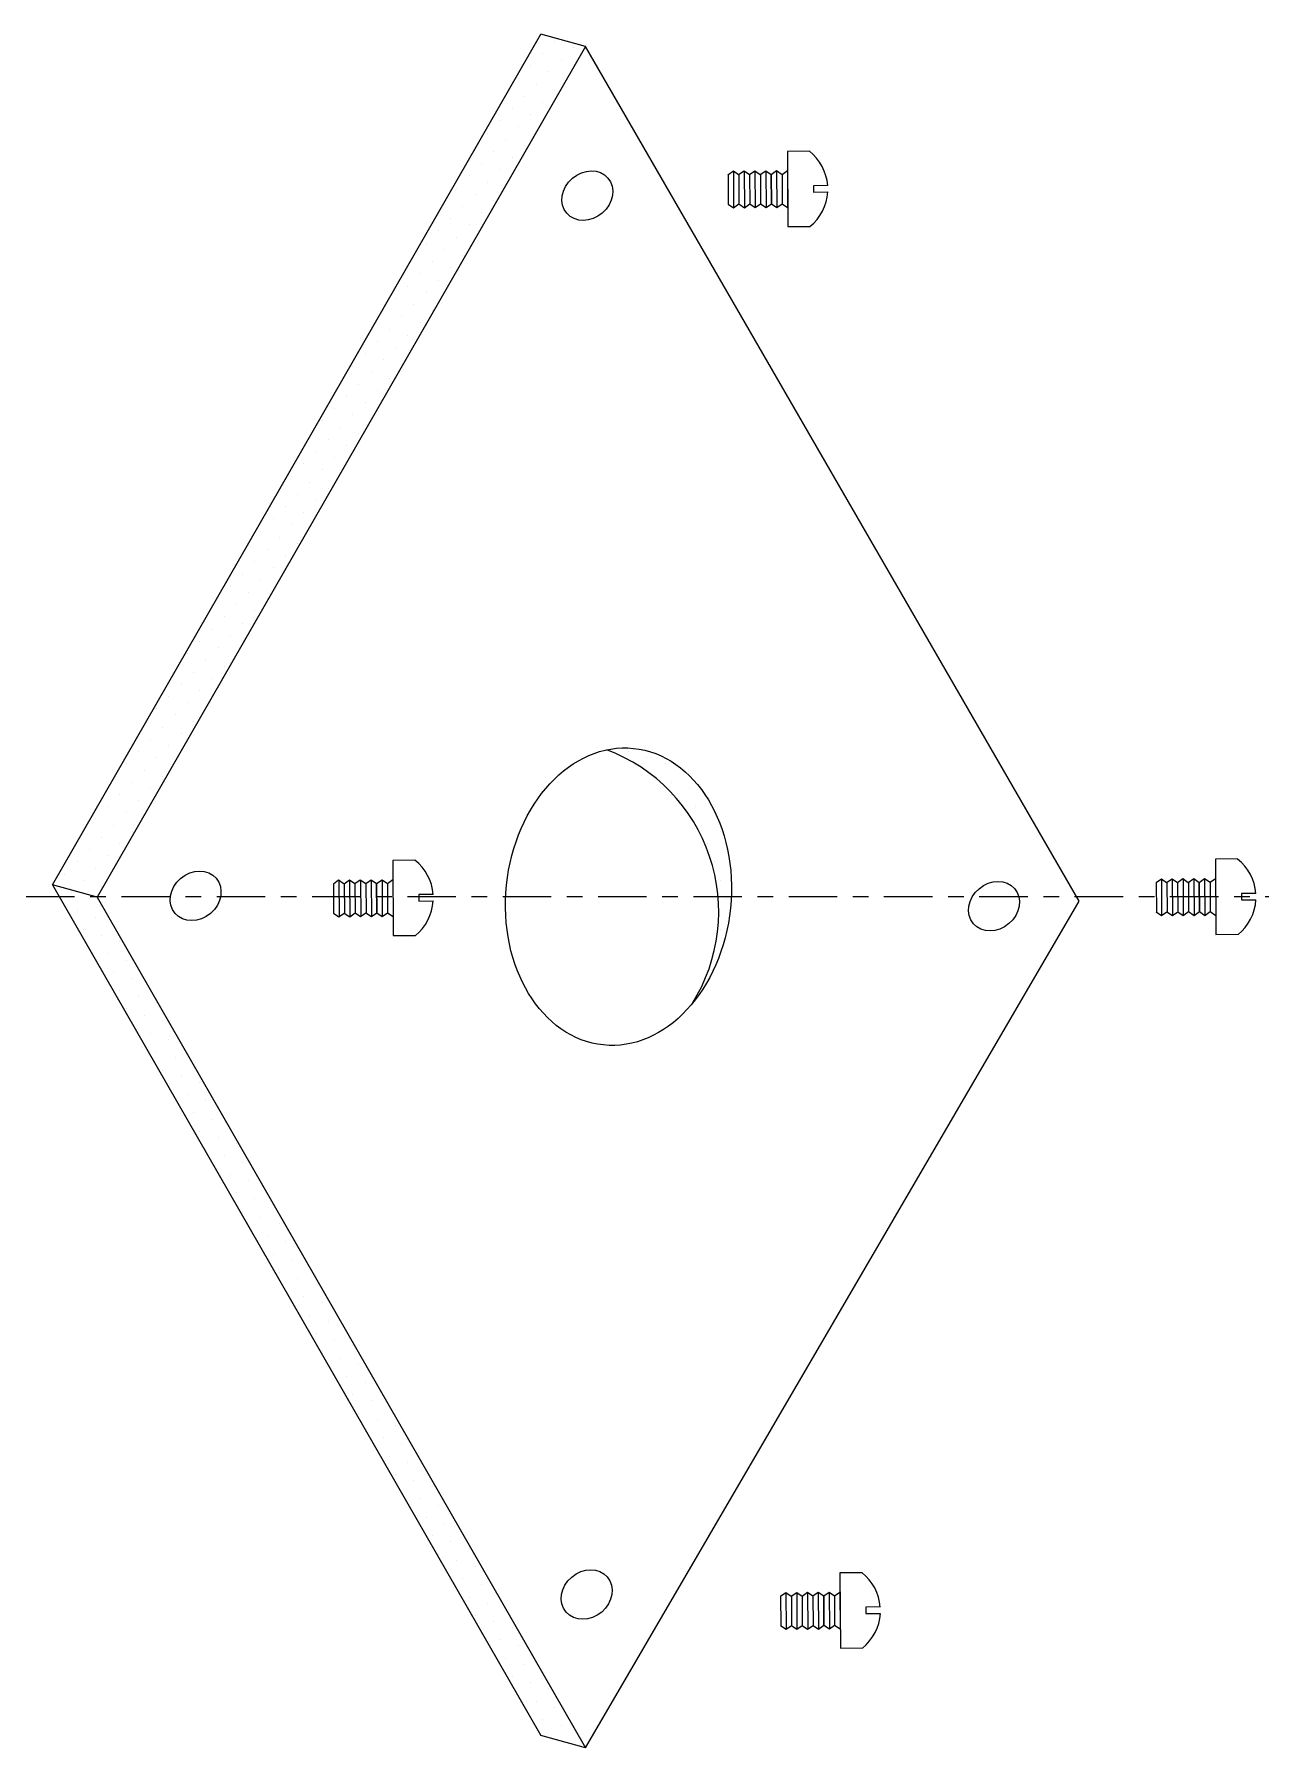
# Model space of a CAD drawing. Header units: inches. Extents: x 1693 to 10990, y 1878 to 5055.
# Drawn here: x 1718.59 to 1726.47, y 2272.25 to 2283.26 of the extents above; entities that cross this region are included whole.
import ezdxf

# ---------------------------------------------------------------- set-up
doc = ezdxf.new("R2010")
doc.units = ezdxf.units.IN
for name, pattern in [('CENTER', [20, 12.5, -2.5, 2.5, -2.5]), ('CONTINUA', [0]), ('RAYITAS', [0.375, 0.25, -0.125])]:
    doc.linetypes.add(name, pattern=pattern)
for name, color, linetype, lineweight in [('ALUMBRADO', 5, 'Continuous', 25), ('CABLEADO', 4, 'Continuous', 5), ('TOMACORRIENTE', 22, 'RAYITAS', 9)]:
    doc.layers.add(name, color=color, linetype=linetype, lineweight=lineweight)

msp = doc.modelspace()

# ---------------------------------------------------------------- linework, layer by layer
at = {"color": 4, "linetype": 'CENTER', "ltscale": 0.025}
msp.add_line((1704.449, 2277.721), (1740.92, 2277.721), dxfattribs=at)
at = {"layer": 'ALUMBRADO', "color": 2, "linetype": 'Continuous'}
for p, q in [((1723.57, 2282.51), (1723.428, 2282.509)), ((1723.428, 2282.509), (1723.431, 2282.026)), ((1723.046, 2282.359), (1723.081, 2282.384)), ((1723.047, 2282.36), (1723.048, 2282.17)), ((1723.081, 2282.384), (1723.115, 2282.36)), ((1723.081, 2282.384), (1723.083, 2282.147)), ((1723.115, 2282.36), (1723.15, 2282.384)), ((1723.116, 2282.36), (1723.117, 2282.171)), ((1723.15, 2282.384), (1723.152, 2282.147)), ((1723.15, 2282.384), (1723.185, 2282.36)), ((1723.185, 2282.36), (1723.219, 2282.385)), ((1723.185, 2282.36), (1723.186, 2282.172)), ((1723.219, 2282.385), (1723.254, 2282.361)), ((1723.22, 2282.385), (1723.222, 2282.148)), ((1723.254, 2282.361), (1723.289, 2282.385)), ((1723.255, 2282.361), (1723.256, 2282.172)), ((1723.289, 2282.385), (1723.291, 2282.148)), ((1723.289, 2282.385), (1723.325, 2282.361)), ((1723.325, 2282.361), (1723.359, 2282.386)), ((1723.326, 2282.173), (1723.325, 2282.361)), ((1723.325, 2282.361), (1723.326, 2282.173)), ((1723.359, 2282.386), (1723.361, 2282.149)), ((1723.359, 2282.386), (1723.394, 2282.361)), ((1723.394, 2282.361), (1723.429, 2282.386)), ((1723.394, 2282.361), (1723.395, 2282.173)), ((1723.429, 2282.386), (1723.43, 2282.149)), ((1723.687, 2282.29), (1723.596, 2282.289)), ((1723.596, 2282.289), (1723.596, 2282.248)), ((1723.596, 2282.248), (1723.687, 2282.249)), ((1723.047, 2282.171), (1723.082, 2282.147)), ((1723.082, 2282.147), (1723.116, 2282.172)), ((1723.116, 2282.172), (1723.152, 2282.147)), ((1723.152, 2282.147), (1723.186, 2282.172)), ((1723.186, 2282.172), (1723.221, 2282.148)), ((1723.221, 2282.148), (1723.255, 2282.172)), ((1723.255, 2282.172), (1723.291, 2282.148)), ((1723.291, 2282.148), (1723.326, 2282.173)), ((1723.326, 2282.173), (1723.361, 2282.149)), ((1723.361, 2282.149), (1723.395, 2282.173)), ((1723.395, 2282.173), (1723.43, 2282.149)), ((1723.431, 2282.026), (1723.573, 2282.027)), ((1721.035, 2277.955), (1720.893, 2277.954)), ((1720.893, 2277.954), (1720.896, 2277.471)), ((1726.32, 2277.963), (1726.178, 2277.962)), ((1726.178, 2277.962), (1726.182, 2277.478)), ((1720.511, 2277.804), (1720.545, 2277.829)), ((1720.545, 2277.829), (1720.58, 2277.804)), ((1720.546, 2277.829), (1720.548, 2277.592)), ((1720.58, 2277.804), (1720.615, 2277.829)), ((1720.615, 2277.829), (1720.617, 2277.592)), ((1720.615, 2277.829), (1720.65, 2277.805)), ((1720.65, 2277.805), (1720.684, 2277.829)), ((1720.684, 2277.829), (1720.719, 2277.805)), ((1720.685, 2277.829), (1720.687, 2277.593)), ((1720.719, 2277.805), (1720.754, 2277.83)), ((1720.754, 2277.83), (1720.756, 2277.593)), ((1720.754, 2277.83), (1720.789, 2277.806)), ((1720.789, 2277.806), (1720.824, 2277.83)), ((1720.824, 2277.83), (1720.825, 2277.594)), ((1720.824, 2277.83), (1720.858, 2277.806)), ((1720.858, 2277.806), (1720.894, 2277.831)), ((1720.894, 2277.831), (1720.895, 2277.594)), ((1725.797, 2277.811), (1725.831, 2277.836)), ((1725.797, 2277.812), (1725.799, 2277.623)), ((1725.831, 2277.836), (1725.865, 2277.812)), ((1725.832, 2277.836), (1725.833, 2277.599)), ((1725.865, 2277.812), (1725.901, 2277.836)), ((1725.866, 2277.812), (1725.868, 2277.623)), ((1725.901, 2277.836), (1725.902, 2277.6)), ((1725.901, 2277.836), (1725.935, 2277.812)), ((1725.935, 2277.812), (1725.97, 2277.837)), ((1725.935, 2277.812), (1725.937, 2277.624)), ((1725.97, 2277.837), (1726.004, 2277.813)), ((1725.971, 2277.837), (1725.972, 2277.6)), ((1726.004, 2277.813), (1726.039, 2277.837)), ((1726.005, 2277.813), (1726.006, 2277.624)), ((1726.039, 2277.837), (1726.041, 2277.601)), ((1726.039, 2277.837), (1726.075, 2277.813)), ((1726.075, 2277.813), (1726.109, 2277.838)), ((1726.076, 2277.625), (1726.075, 2277.813)), ((1726.075, 2277.813), (1726.076, 2277.625)), ((1726.109, 2277.838), (1726.111, 2277.601)), ((1726.109, 2277.838), (1726.144, 2277.814)), ((1726.144, 2277.814), (1726.179, 2277.838)), ((1726.144, 2277.814), (1726.145, 2277.625)), ((1726.179, 2277.838), (1726.181, 2277.601)), ((1720.512, 2277.805), (1720.513, 2277.615)), ((1720.581, 2277.805), (1720.582, 2277.616)), ((1720.65, 2277.805), (1720.651, 2277.617)), ((1720.72, 2277.806), (1720.721, 2277.617)), ((1720.791, 2277.618), (1720.789, 2277.806)), ((1720.789, 2277.806), (1720.791, 2277.618)), ((1720.858, 2277.806), (1720.86, 2277.618)), ((1721.152, 2277.735), (1721.06, 2277.734)), ((1721.06, 2277.734), (1721.061, 2277.693)), ((1726.437, 2277.742), (1726.346, 2277.741)), ((1726.346, 2277.741), (1726.346, 2277.7)), ((1726.346, 2277.7), (1726.438, 2277.701)), ((1720.512, 2277.616), (1720.547, 2277.592)), ((1720.547, 2277.592), (1720.581, 2277.616)), ((1720.581, 2277.616), (1720.617, 2277.592)), ((1720.617, 2277.592), (1720.651, 2277.617)), ((1720.651, 2277.617), (1720.686, 2277.593)), ((1720.686, 2277.593), (1720.72, 2277.617)), ((1720.72, 2277.617), (1720.756, 2277.593)), ((1720.756, 2277.593), (1720.791, 2277.618)), ((1720.791, 2277.618), (1720.825, 2277.594)), ((1720.825, 2277.594), (1720.86, 2277.618)), ((1720.86, 2277.618), (1720.895, 2277.594)), ((1721.061, 2277.693), (1721.152, 2277.694)), ((1725.798, 2277.623), (1725.832, 2277.599)), ((1725.832, 2277.599), (1725.867, 2277.624)), ((1725.867, 2277.624), (1725.902, 2277.6)), ((1725.902, 2277.6), (1725.937, 2277.624)), ((1725.937, 2277.624), (1725.971, 2277.6)), ((1725.971, 2277.6), (1726.006, 2277.625)), ((1726.006, 2277.625), (1726.041, 2277.601)), ((1726.041, 2277.601), (1726.076, 2277.625)), ((1726.076, 2277.625), (1726.111, 2277.601)), ((1726.111, 2277.601), (1726.145, 2277.625)), ((1726.145, 2277.625), (1726.181, 2277.601)), ((1726.182, 2277.478), (1726.324, 2277.479)), ((1720.896, 2277.471), (1721.038, 2277.472)), ((1723.908, 2273.377), (1723.766, 2273.376)), ((1723.766, 2273.376), (1723.769, 2272.893)), ((1723.384, 2273.226), (1723.418, 2273.251)), ((1723.385, 2273.227), (1723.386, 2273.037)), ((1723.418, 2273.251), (1723.453, 2273.227)), ((1723.419, 2273.251), (1723.42, 2273.014)), ((1723.453, 2273.227), (1723.488, 2273.251)), ((1723.454, 2273.227), (1723.455, 2273.038)), ((1723.488, 2273.251), (1723.489, 2273.014)), ((1723.488, 2273.251), (1723.523, 2273.227)), ((1723.523, 2273.227), (1723.557, 2273.252)), ((1723.523, 2273.227), (1723.524, 2273.039)), ((1723.557, 2273.252), (1723.591, 2273.228)), ((1723.558, 2273.252), (1723.559, 2273.015)), ((1723.591, 2273.228), (1723.627, 2273.252)), ((1723.592, 2273.228), (1723.594, 2273.039)), ((1723.627, 2273.252), (1723.628, 2273.015)), ((1723.627, 2273.252), (1723.662, 2273.228)), ((1723.662, 2273.228), (1723.696, 2273.253)), ((1723.663, 2273.04), (1723.662, 2273.228)), ((1723.662, 2273.228), (1723.663, 2273.04)), ((1723.696, 2273.253), (1723.698, 2273.016)), ((1723.696, 2273.253), (1723.731, 2273.228)), ((1723.731, 2273.228), (1723.766, 2273.253)), ((1723.731, 2273.228), (1723.732, 2273.04)), ((1723.766, 2273.253), (1723.768, 2273.016)), ((1724.025, 2273.157), (1723.933, 2273.156)), ((1723.933, 2273.156), (1723.933, 2273.115)), ((1723.933, 2273.115), (1724.025, 2273.116)), ((1723.385, 2273.038), (1723.42, 2273.014)), ((1723.42, 2273.014), (1723.454, 2273.039)), ((1723.454, 2273.039), (1723.489, 2273.014)), ((1723.489, 2273.014), (1723.524, 2273.039)), ((1723.524, 2273.039), (1723.558, 2273.015)), ((1723.558, 2273.015), (1723.593, 2273.039)), ((1723.593, 2273.039), (1723.628, 2273.015)), ((1723.628, 2273.015), (1723.663, 2273.04)), ((1723.663, 2273.04), (1723.698, 2273.016)), ((1723.698, 2273.016), (1723.732, 2273.04)), ((1723.732, 2273.04), (1723.768, 2273.016)), ((1723.769, 2272.893), (1723.911, 2272.894))]:
    msp.add_line(p, q, dxfattribs=at)
for centre, start, end in [((1723.378, 2282.267), 4.1654, 51.7604), ((1723.378, 2282.267), 308.9982, 356.5932), ((1720.843, 2277.712), 4.1654, 51.7604), ((1726.129, 2277.719), 4.1654, 51.7604), ((1726.129, 2277.719), 308.9982, 356.5932), ((1720.843, 2277.712), 308.9982, 356.5932), ((1723.716, 2273.134), 4.1654, 51.7604), ((1723.716, 2273.134), 308.9982, 356.5932)]:
    msp.add_arc(centre, 0.31, start, end, dxfattribs=at)
at = {"layer": 'CABLEADO', "color": 1, "linetype": 'Continuous'}
for p, q in [((1722.407, 2278.652), (1722.407, 2278.652)), ((1722.525, 2278.613), (1722.525, 2278.613)), ((1722.643, 2278.574), (1722.643, 2278.574)), ((1722.682, 2278.456), (1722.682, 2278.456)), ((1722.8, 2278.416), (1722.8, 2278.416)), ((1722.84, 2278.298), (1722.84, 2278.298)), ((1722.958, 2278.259), (1722.958, 2278.259)), ((1722.879, 2278.18), (1722.879, 2278.18)), ((1722.997, 2278.141), (1722.997, 2278.141)), ((1722.918, 2278.062), (1722.918, 2278.062)), ((1722.958, 2277.944), (1722.958, 2277.944)), ((1723.037, 2278.023), (1723.037, 2278.023)), ((1722.997, 2277.826), (1722.997, 2277.826)), ((1723.037, 2277.708), (1723.037, 2277.708)), ((1722.997, 2277.511), (1722.997, 2277.511)), ((1722.958, 2277.314), (1722.958, 2277.314))]:
    msp.add_line(p, q, dxfattribs=at)
at = {"layer": 'CABLEADO', "color": 9, "linetype": 'CONTINUA', "true_color": 0xc7c8ca}
msp.add_arc((1721.876, 2277.625), 1.111, 327.9721, 69.2994, dxfattribs=at)
for centre, major_axis, ratio in [((1722.143, 2282.225), (0.132, 0.113), 0.849713), ((1722.343, 2277.721), (-0.097, -0.953), 0.755017), ((1719.626, 2277.726), (0.132, 0.113), 0.849713), ((1724.756, 2277.66), (0.132, 0.113), 0.849713), ((1722.139, 2273.237), (0.132, 0.113), 0.849713)]:
    msp.add_ellipse(centre, major_axis=major_axis, ratio=ratio, dxfattribs=at)
at = {"layer": 'TOMACORRIENTE', "color": 1, "linetype": 'Continuous', "ltscale": 0.05}
for p, q in [((1718.706, 2277.797), (1721.845, 2283.262)), ((1722.132, 2283.184), (1721.845, 2283.262)), ((1722.132, 2283.184), (1718.993, 2277.718)), ((1725.302, 2277.691), (1722.132, 2283.184)), ((1718.993, 2277.718), (1718.706, 2277.797)), ((1718.993, 2277.718), (1722.132, 2272.253)), ((1722.132, 2272.253), (1725.302, 2277.691)), ((1722.132, 2272.253), (1721.845, 2272.331))]:
    msp.add_line(p, q, dxfattribs=at)
at = {"layer": 'TOMACORRIENTE', "color": 8, "linetype": 'Continuous', "ltscale": 0.05}
for p, q in [((1721.935, 2283.218), (1721.935, 2283.218)), ((1721.856, 2283.139), (1721.856, 2283.139)), ((1721.974, 2283.1), (1721.974, 2283.1)), ((1722.053, 2283.178), (1722.053, 2283.178)), ((1721.777, 2283.06), (1721.777, 2283.06)), ((1721.895, 2283.021), (1721.895, 2283.021)), ((1721.698, 2282.981), (1721.698, 2282.981)), ((1721.817, 2282.942), (1721.817, 2282.942)), ((1721.935, 2282.903), (1721.935, 2282.903)), ((1722.013, 2282.981), (1722.013, 2282.981)), ((1721.659, 2282.785), (1721.659, 2282.785)), ((1721.738, 2282.863), (1721.738, 2282.863)), ((1721.856, 2282.824), (1721.856, 2282.824)), ((1721.58, 2282.706), (1721.58, 2282.706)), ((1721.698, 2282.667), (1721.698, 2282.667)), ((1721.777, 2282.745), (1721.777, 2282.745)), ((1721.502, 2282.627), (1721.502, 2282.627)), ((1721.62, 2282.588), (1721.62, 2282.588)), ((1721.738, 2282.549), (1721.738, 2282.549)), ((1721.541, 2282.509), (1721.541, 2282.509)), ((1721.659, 2282.47), (1721.659, 2282.47)), ((1721.384, 2282.352), (1721.384, 2282.352)), ((1721.462, 2282.43), (1721.462, 2282.43)), ((1721.58, 2282.391), (1721.58, 2282.391)), ((1721.305, 2282.273), (1721.305, 2282.273)), ((1721.423, 2282.234), (1721.423, 2282.234)), ((1721.502, 2282.312), (1721.502, 2282.312)), ((1721.344, 2282.155), (1721.344, 2282.155)), ((1721.462, 2282.116), (1721.462, 2282.116)), ((1721.541, 2282.194), (1721.541, 2282.194)), ((1721.187, 2281.998), (1721.187, 2281.998)), ((1721.266, 2282.076), (1721.266, 2282.076)), ((1721.384, 2282.037), (1721.384, 2282.037)), ((1721.108, 2281.919), (1721.108, 2281.919)), ((1721.305, 2281.958), (1721.305, 2281.958)), ((1721.029, 2281.84), (1721.029, 2281.84)), ((1721.148, 2281.801), (1721.148, 2281.801)), ((1721.226, 2281.88), (1721.226, 2281.88)), ((1721.344, 2281.84), (1721.344, 2281.84)), ((1721.069, 2281.722), (1721.069, 2281.722)), ((1721.187, 2281.683), (1721.187, 2281.683)), ((1721.266, 2281.761), (1721.266, 2281.761)), ((1720.911, 2281.565), (1720.911, 2281.565)), ((1720.99, 2281.643), (1720.99, 2281.643)), ((1721.108, 2281.604), (1721.108, 2281.604)), ((1720.833, 2281.486), (1720.833, 2281.486)), ((1720.951, 2281.447), (1720.951, 2281.447)), ((1721.029, 2281.525), (1721.029, 2281.525)), ((1721.148, 2281.486), (1721.148, 2281.486)), ((1720.872, 2281.368), (1720.872, 2281.368)), ((1721.069, 2281.407), (1721.069, 2281.407)), ((1720.793, 2281.289), (1720.793, 2281.289)), ((1720.911, 2281.25), (1720.911, 2281.25)), ((1720.99, 2281.329), (1720.99, 2281.329)), ((1720.636, 2281.132), (1720.636, 2281.132)), ((1720.715, 2281.21), (1720.715, 2281.21)), ((1720.833, 2281.171), (1720.833, 2281.171)), ((1720.951, 2281.132), (1720.951, 2281.132)), ((1720.675, 2281.014), (1720.675, 2281.014)), ((1720.754, 2281.092), (1720.754, 2281.092)), ((1720.872, 2281.053), (1720.872, 2281.053)), ((1720.597, 2280.935), (1720.597, 2280.935)), ((1720.715, 2280.896), (1720.715, 2280.896)), ((1720.793, 2280.974), (1720.793, 2280.974)), ((1720.518, 2280.856), (1720.518, 2280.856)), ((1720.636, 2280.817), (1720.636, 2280.817)), ((1720.439, 2280.778), (1720.439, 2280.778)), ((1720.557, 2280.738), (1720.557, 2280.738)), ((1720.675, 2280.699), (1720.675, 2280.699)), ((1720.4, 2280.581), (1720.4, 2280.581)), ((1720.478, 2280.66), (1720.478, 2280.66)), ((1720.597, 2280.62), (1720.597, 2280.62)), ((1720.321, 2280.502), (1720.321, 2280.502)), ((1720.439, 2280.463), (1720.439, 2280.463)), ((1720.518, 2280.541), (1720.518, 2280.541)), ((1720.242, 2280.423), (1720.242, 2280.423)), ((1720.36, 2280.384), (1720.36, 2280.384)), ((1720.478, 2280.345), (1720.478, 2280.345)), ((1720.282, 2280.305), (1720.282, 2280.305)), ((1720.4, 2280.266), (1720.4, 2280.266)), ((1720.124, 2280.148), (1720.124, 2280.148)), ((1720.203, 2280.227), (1720.203, 2280.227)), ((1720.321, 2280.187), (1720.321, 2280.187)), ((1720.046, 2280.069), (1720.046, 2280.069)), ((1720.164, 2280.03), (1720.164, 2280.03)), ((1720.242, 2280.109), (1720.242, 2280.109)), ((1719.967, 2279.99), (1719.967, 2279.99)), ((1720.085, 2279.951), (1720.085, 2279.951)), ((1720.203, 2279.912), (1720.203, 2279.912)), ((1720.282, 2279.99), (1720.282, 2279.99)), ((1719.928, 2279.794), (1719.928, 2279.794)), ((1720.006, 2279.872), (1720.006, 2279.872)), ((1720.124, 2279.833), (1720.124, 2279.833)), ((1719.849, 2279.715), (1719.849, 2279.715)), ((1720.046, 2279.754), (1720.046, 2279.754)), ((1719.77, 2279.636), (1719.77, 2279.636)), ((1719.888, 2279.597), (1719.888, 2279.597)), ((1719.967, 2279.676), (1719.967, 2279.676)), ((1720.085, 2279.636), (1720.085, 2279.636)), ((1719.809, 2279.518), (1719.809, 2279.518)), ((1719.928, 2279.479), (1719.928, 2279.479)), ((1720.006, 2279.558), (1720.006, 2279.558)), ((1719.652, 2279.361), (1719.652, 2279.361)), ((1719.731, 2279.44), (1719.731, 2279.44)), ((1719.849, 2279.4), (1719.849, 2279.4)), ((1719.573, 2279.282), (1719.573, 2279.282)), ((1719.691, 2279.243), (1719.691, 2279.243)), ((1719.77, 2279.321), (1719.77, 2279.321)), ((1719.888, 2279.282), (1719.888, 2279.282)), ((1719.613, 2279.164), (1719.613, 2279.164)), ((1719.809, 2279.203), (1719.809, 2279.203)), ((1719.534, 2279.085), (1719.534, 2279.085)), ((1719.652, 2279.046), (1719.652, 2279.046)), ((1719.731, 2279.125), (1719.731, 2279.125)), ((1719.377, 2278.928), (1719.377, 2278.928)), ((1719.455, 2279.007), (1719.455, 2279.007)), ((1719.573, 2278.967), (1719.573, 2278.967)), ((1719.416, 2278.81), (1719.416, 2278.81)), ((1719.495, 2278.889), (1719.495, 2278.889)), ((1719.613, 2278.849), (1719.613, 2278.849)), ((1719.337, 2278.731), (1719.337, 2278.731)), ((1719.455, 2278.692), (1719.455, 2278.692)), ((1719.534, 2278.771), (1719.534, 2278.771)), ((1719.258, 2278.652), (1719.258, 2278.652)), ((1719.377, 2278.613), (1719.377, 2278.613)), ((1719.18, 2278.574), (1719.18, 2278.574)), ((1719.298, 2278.534), (1719.298, 2278.534)), ((1719.416, 2278.495), (1719.416, 2278.495)), ((1719.14, 2278.377), (1719.14, 2278.377)), ((1719.219, 2278.456), (1719.219, 2278.456)), ((1719.337, 2278.416), (1719.337, 2278.416)), ((1719.062, 2278.298), (1719.062, 2278.298)), ((1719.18, 2278.259), (1719.18, 2278.259)), ((1719.258, 2278.338), (1719.258, 2278.338)), ((1718.904, 2278.141), (1718.904, 2278.141)), ((1718.983, 2278.22), (1718.983, 2278.22)), ((1719.101, 2278.18), (1719.101, 2278.18)), ((1719.219, 2278.141), (1719.219, 2278.141)), ((1719.022, 2278.101), (1719.022, 2278.101)), ((1719.14, 2278.062), (1719.14, 2278.062)), ((1718.865, 2277.944), (1718.865, 2277.944)), ((1718.944, 2278.023), (1718.944, 2278.023)), ((1719.062, 2277.983), (1719.062, 2277.983)), ((1718.786, 2277.865), (1718.786, 2277.865)), ((1718.904, 2277.826), (1718.904, 2277.826)), ((1718.983, 2277.905), (1718.983, 2277.905)), ((1718.826, 2277.747), (1718.826, 2277.747)), ((1718.944, 2277.708), (1718.944, 2277.708)), ((1719.022, 2277.787), (1719.022, 2277.787)), ((1718.865, 2277.629), (1718.865, 2277.629)), ((1718.983, 2277.59), (1718.983, 2277.59)), ((1718.904, 2277.511), (1718.904, 2277.511)), ((1718.944, 2277.393), (1718.944, 2277.393)), ((1719.022, 2277.472), (1719.022, 2277.472)), ((1719.14, 2277.432), (1719.14, 2277.432)), ((1719.062, 2277.354), (1719.062, 2277.354)), ((1719.18, 2277.314), (1719.18, 2277.314)), ((1719.101, 2277.236), (1719.101, 2277.236)), ((1719.219, 2277.196), (1719.219, 2277.196)), ((1719.14, 2277.118), (1719.14, 2277.118)), ((1719.258, 2277.078), (1719.258, 2277.078)), ((1719.377, 2277.039), (1719.377, 2277.039)), ((1719.18, 2277), (1719.18, 2277)), ((1719.298, 2276.96), (1719.298, 2276.96)), ((1719.337, 2276.842), (1719.337, 2276.842)), ((1719.416, 2276.921), (1719.416, 2276.921)), ((1719.377, 2276.724), (1719.377, 2276.724)), ((1719.455, 2276.803), (1719.455, 2276.803)), ((1719.416, 2276.606), (1719.416, 2276.606)), ((1719.495, 2276.685), (1719.495, 2276.685)), ((1719.534, 2276.567), (1719.534, 2276.567)), ((1719.652, 2276.527), (1719.652, 2276.527)), ((1719.573, 2276.449), (1719.573, 2276.449)), ((1719.691, 2276.409), (1719.691, 2276.409)), ((1719.613, 2276.331), (1719.613, 2276.331)), ((1719.731, 2276.291), (1719.731, 2276.291)), ((1719.652, 2276.212), (1719.652, 2276.212)), ((1719.77, 2276.173), (1719.77, 2276.173)), ((1719.691, 2276.094), (1719.691, 2276.094)), ((1719.809, 2276.055), (1719.809, 2276.055)), ((1719.888, 2276.134), (1719.888, 2276.134)), ((1719.849, 2275.937), (1719.849, 2275.937)), ((1719.928, 2276.016), (1719.928, 2276.016)), ((1719.967, 2275.898), (1719.967, 2275.898)), ((1719.888, 2275.819), (1719.888, 2275.819)), ((1720.006, 2275.78), (1720.006, 2275.78)), ((1720.124, 2275.74), (1720.124, 2275.74)), ((1719.928, 2275.701), (1719.928, 2275.701)), ((1720.046, 2275.661), (1720.046, 2275.661)), ((1720.164, 2275.622), (1720.164, 2275.622)), ((1720.085, 2275.543), (1720.085, 2275.543)), ((1720.203, 2275.504), (1720.203, 2275.504)), ((1720.124, 2275.425), (1720.124, 2275.425)), ((1720.242, 2275.386), (1720.242, 2275.386)), ((1720.164, 2275.307), (1720.164, 2275.307)), ((1720.282, 2275.268), (1720.282, 2275.268)), ((1720.4, 2275.229), (1720.4, 2275.229)), ((1720.321, 2275.15), (1720.321, 2275.15)), ((1720.439, 2275.111), (1720.439, 2275.111)), ((1720.36, 2275.032), (1720.36, 2275.032)), ((1720.478, 2274.992), (1720.478, 2274.992)), ((1720.4, 2274.914), (1720.4, 2274.914)), ((1720.518, 2274.874), (1720.518, 2274.874)), ((1720.636, 2274.835), (1720.636, 2274.835)), ((1720.439, 2274.796), (1720.439, 2274.796)), ((1720.557, 2274.756), (1720.557, 2274.756)), ((1720.597, 2274.638), (1720.597, 2274.638)), ((1720.675, 2274.717), (1720.675, 2274.717)), ((1720.636, 2274.52), (1720.636, 2274.52)), ((1720.715, 2274.599), (1720.715, 2274.599)), ((1720.675, 2274.402), (1720.675, 2274.402)), ((1720.754, 2274.481), (1720.754, 2274.481)), ((1720.872, 2274.441), (1720.872, 2274.441)), ((1720.793, 2274.363), (1720.793, 2274.363)), ((1720.911, 2274.323), (1720.911, 2274.323)), ((1720.833, 2274.245), (1720.833, 2274.245)), ((1720.951, 2274.205), (1720.951, 2274.205)), ((1720.872, 2274.127), (1720.872, 2274.127)), ((1720.99, 2274.087), (1720.99, 2274.087)), ((1720.911, 2274.009), (1720.911, 2274.009)), ((1721.029, 2273.969), (1721.029, 2273.969)), ((1720.951, 2273.891), (1720.951, 2273.891)), ((1721.069, 2273.851), (1721.069, 2273.851)), ((1721.148, 2273.93), (1721.148, 2273.93)), ((1721.187, 2273.812), (1721.187, 2273.812)), ((1721.108, 2273.733), (1721.108, 2273.733)), ((1721.226, 2273.694), (1721.226, 2273.694)), ((1721.148, 2273.615), (1721.148, 2273.615)), ((1721.266, 2273.576), (1721.266, 2273.576)), ((1721.384, 2273.536), (1721.384, 2273.536)), ((1721.187, 2273.497), (1721.187, 2273.497)), ((1721.305, 2273.458), (1721.305, 2273.458)), ((1721.423, 2273.418), (1721.423, 2273.418)), ((1721.344, 2273.34), (1721.344, 2273.34)), ((1721.462, 2273.3), (1721.462, 2273.3)), ((1721.384, 2273.221), (1721.384, 2273.221)), ((1721.423, 2273.103), (1721.423, 2273.103)), ((1721.502, 2273.182), (1721.502, 2273.182)), ((1721.62, 2273.143), (1721.62, 2273.143)), ((1721.541, 2273.064), (1721.541, 2273.064)), ((1721.659, 2273.025), (1721.659, 2273.025)), ((1721.58, 2272.946), (1721.58, 2272.946)), ((1721.698, 2272.907), (1721.698, 2272.907)), ((1721.62, 2272.828), (1721.62, 2272.828)), ((1721.738, 2272.789), (1721.738, 2272.789)), ((1721.659, 2272.71), (1721.659, 2272.71)), ((1721.777, 2272.671), (1721.777, 2272.671)), ((1721.698, 2272.592), (1721.698, 2272.592)), ((1721.817, 2272.552), (1721.817, 2272.552)), ((1721.895, 2272.631), (1721.895, 2272.631)), ((1721.856, 2272.434), (1721.856, 2272.434)), ((1721.935, 2272.513), (1721.935, 2272.513)), ((1721.974, 2272.395), (1721.974, 2272.395))]:
    msp.add_line(p, q, dxfattribs=at)
at = {"layer": 'TOMACORRIENTE', "color": 9, "linetype": 'Continuous', "ltscale": 0.05, "true_color": 0xc7c8ca}
msp.add_line((1718.706, 2277.797), (1721.845, 2272.331), dxfattribs=at)

doc.saveas('drawing.dxf')
